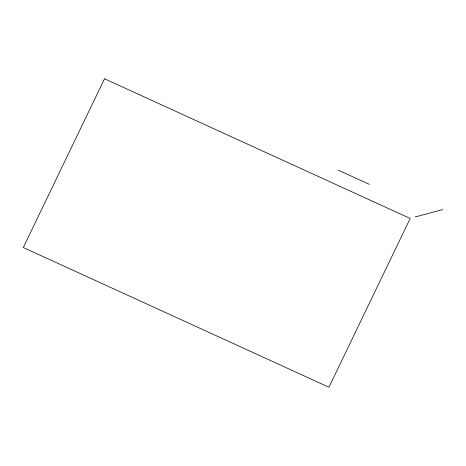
<?xml version="1.0" encoding="UTF-8"?>
<svg xmlns="http://www.w3.org/2000/svg" width="466" height="466" viewBox="0 0 466 466"><rect width="100%" height="100%" fill="white"/><g stroke="black" fill="none" stroke-linecap="round" stroke-linejoin="round"><path stroke-width="0.7" d="M415.031 217.016L442.7 209.572M338.025 170.043L369.311 184.344M104.524 78.766L23.3 247.533L328.944 387.234L410.173 218.467L104.524 78.766"/></g></svg>
